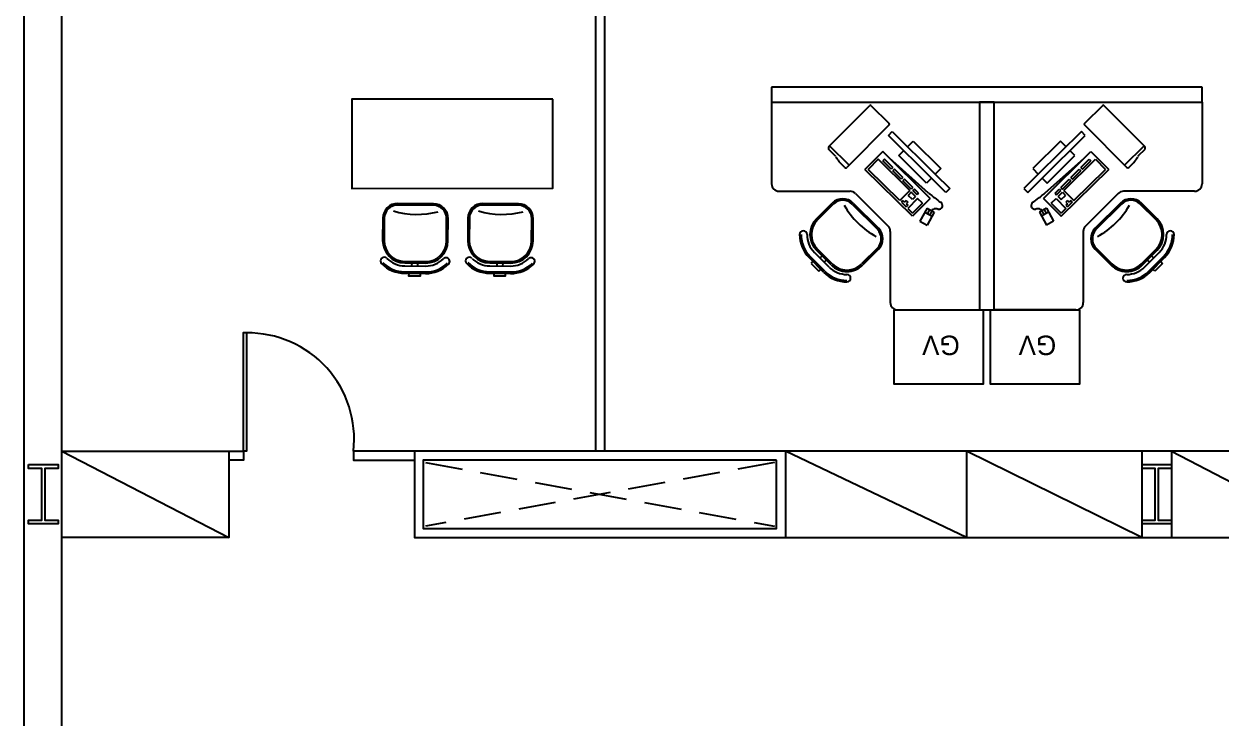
# Model space of a CAD drawing. Header units: millimetres. Extents: x 0 to 86.4, y -30.6 to 19.1.
# Drawn here: x 0 to 8.06, y 9.09 to 13.77 of the extents above; entities that cross this region are included whole.
import ezdxf

# ---------------------------------------------------------------- set-up
doc = ezdxf.new("R2010")
doc.units = ezdxf.units.MM
doc.linetypes.add('HIDDEN', pattern=[0.375, 0.25, -0.125])
for name, color, linetype in [('AR-ARMÁRIOS', 2, 'Continuous'), ('AR-DIV', 2, 'Continuous'), ('AR-EST', 4, 'Continuous'), ('AR-MOB', 2, 'Continuous'), ('AR-PAR-ALV', 5, 'Continuous'), ('AR-PISO', 1, 'Continuous'), ('AR-PORTA', 2, 'Continuous'), ('AR-PRJ', 1, 'HIDDEN')]:
    doc.layers.add(name, color=color, linetype=linetype)

# ---------------------------------------------------------------- blocks, each defined once
blk = doc.blocks.new('$0$CADEIRA-S')
at = {"color": 2}
for p, q in [((0.0718, 0.2686), (-0.0682, 0.2686)), ((0.0718, 0.2186), (-0.0682, 0.2186)), ((0.0718, 0.1986), (-0.0682, 0.1986)), ((-0.2182, 0.0486), (-0.2182, -0.1014)), ((0.2218, -0.1014), (0.2218, 0.0486)), ((-0.1182, -0.2014), (0.1218, -0.2014))]:
    blk.add_line(p, q, dxfattribs=at)
at = {"color": 1}
for p, q in [((0.0718, 0.2586), (-0.0682, 0.2586)), ((0.0718, 0.1886), (-0.0682, 0.1886)), ((-0.0148, 0.1986), (-0.0149, 0.2186)), ((0.0252, 0.1986), (0.0251, 0.2186)), ((-0.2082, 0.0486), (-0.2082, -0.1014)), ((0.2118, -0.1014), (0.2118, 0.0486)), ((-0.1182, -0.1914), (0.1218, -0.1914))]:
    blk.add_line(p, q, dxfattribs=at)
at = {"color": 2}
blk.add_lwpolyline([(-0.032, 0.2686), (-0.032, 0.2867), (0.0426, 0.2867), (0.0426, 0.2686)], dxfattribs=at)
for centre, radius, start, end in [((-0.0682, 0.0486), 0.22, 90, 135), ((0.0718, 0.0486), 0.22, 45, 90), ((-0.2061, 0.1864), 0.025, 135, 315), ((-0.0682, 0.0486), 0.15, 90, 180), ((-0.0682, 0.0486), 0.17, 90, 135), ((0.0718, 0.0486), 0.17, 45, 90), ((0.0718, 0.0486), 0.15, 0, 90), ((0.2097, 0.1864), 0.025, 225, 45), ((-0.1182, -0.1014), 0.1, 180, 270), ((0.1218, -0.1014), 0.1, 270, 0)]:
    blk.add_arc(centre, radius, start, end, dxfattribs=at)
at = {"color": 1}
for centre, radius, start, end in [((-0.0682, 0.0486), 0.21, 90, 135), ((0.0718, 0.0486), 0.21, 45, 90), ((-0.0682, 0.0486), 0.14, 90, 180), ((0.0718, 0.0486), 0.14, 0, 90), ((-0.1182, -0.1014), 0.09, 180, 270), ((-0.0052, -0.6823), 0.5534, 73.69112, 105.24909), ((0.1218, -0.1014), 0.09, 270, 0)]:
    blk.add_arc(centre, radius, start, end, dxfattribs=at)
blk = doc.blocks.new('estacao de trabalho 290 x 150')
at = {"color": 1}
for p, q in [((-0.6, 1.5), (-0.05, 1.5)), ((0.6, 1.5), (0.05, 1.5)), ((-0.65, 0.9707), (-0.65, 1.45)), ((0.65, 0.9707), (0.65, 1.45)), ((-1.0907, 1.2397), (-1.1897, 1.1407)), ((1.0907, 1.2397), (1.1897, 1.1407)), ((-1.0412, 1.1902), (-1.1402, 1.0912)), ((-1.1095, 1.136), (-1.1237, 1.1501)), ((-1.0812, 1.1643), (-1.0954, 1.1784)), ((-0.7371, 1.0841), (-0.8432, 1.1902)), ((0.7371, 1.0841), (0.8432, 1.1902)), ((1.0412, 1.1902), (1.1402, 1.0912)), ((1.0812, 1.1643), (1.0954, 1.1784)), ((1.1095, 1.136), (1.1237, 1.1501)), ((-1.1402, 0.8932), (-1.0341, 0.7871)), ((-0.9068, 0.7871), (-0.7371, 0.9568)), ((-0.8854, 0.7146), (-0.6646, 0.9354)), ((0.8854, 0.7146), (0.6646, 0.9354)), ((0.9068, 0.7871), (0.7371, 0.9568)), ((1.1402, 0.8932), (1.0341, 0.7871)), ((-0.533, 0.8164), (-0.501, 0.8481)), ((-0.533, 0.8164), (-0.501, 0.8481)), ((-0.533, 0.8164), (-0.501, 0.8481)), ((-0.533, 0.8164), (-0.501, 0.8481)), ((-0.4662, 0.7489), (-0.533, 0.8164)), ((-0.4662, 0.7489), (-0.533, 0.8164)), ((-0.4662, 0.7489), (-0.533, 0.8164)), ((-0.4662, 0.7489), (-0.533, 0.8164)), ((-0.4342, 0.7805), (-0.501, 0.8481)), ((-0.4342, 0.7805), (-0.501, 0.8481)), ((-0.4342, 0.7805), (-0.501, 0.8481)), ((-0.4342, 0.7805), (-0.501, 0.8481)), ((0.4342, 0.7805), (0.501, 0.8481)), ((0.4342, 0.7805), (0.501, 0.8481)), ((0.4342, 0.7805), (0.501, 0.8481)), ((0.4342, 0.7805), (0.501, 0.8481)), ((0.4662, 0.7489), (0.533, 0.8164)), ((0.4662, 0.7489), (0.533, 0.8164)), ((0.4662, 0.7489), (0.533, 0.8164)), ((0.4662, 0.7489), (0.533, 0.8164)), ((0.533, 0.8164), (0.501, 0.8481)), ((0.533, 0.8164), (0.501, 0.8481)), ((0.533, 0.8164), (0.501, 0.8481)), ((0.533, 0.8164), (0.501, 0.8481)), ((-0.5863, 0.7637), (-0.7996, 0.5527)), ((-0.5863, 0.7637), (-0.7996, 0.5527)), ((-0.5863, 0.7637), (-0.7996, 0.5527)), ((-0.5863, 0.7637), (-0.7996, 0.5527)), ((-0.5195, 0.6961), (-0.5863, 0.7637)), ((-0.5195, 0.6961), (-0.5863, 0.7637)), ((-0.5195, 0.6961), (-0.5863, 0.7637)), ((-0.5195, 0.6961), (-0.5863, 0.7637)), ((-0.5757, 0.7742), (-0.5437, 0.8059)), ((-0.5757, 0.7742), (-0.5437, 0.8059)), ((-0.5757, 0.7742), (-0.5437, 0.8059)), ((-0.5757, 0.7742), (-0.5437, 0.8059)), ((-0.5651, 0.7635), (-0.5757, 0.7742)), ((-0.5651, 0.7635), (-0.5757, 0.7742)), ((-0.5651, 0.7635), (-0.5757, 0.7742)), ((-0.5651, 0.7635), (-0.5757, 0.7742)), ((-0.5651, 0.7635), (-0.5544, 0.7741)), ((-0.5651, 0.7635), (-0.5544, 0.7741)), ((-0.5651, 0.7635), (-0.5544, 0.7741)), ((-0.5651, 0.7635), (-0.5544, 0.7741)), ((-0.5439, 0.7634), (-0.5544, 0.7741)), ((-0.5439, 0.7634), (-0.5544, 0.7741)), ((-0.5439, 0.7634), (-0.5544, 0.7741)), ((-0.5439, 0.7634), (-0.5544, 0.7741)), ((-0.5439, 0.7634), (-0.5332, 0.774)), ((-0.5439, 0.7634), (-0.5332, 0.774)), ((-0.5439, 0.7634), (-0.5332, 0.774)), ((-0.5439, 0.7634), (-0.5332, 0.774)), ((-0.5438, 0.7846), (-0.5331, 0.7952)), ((-0.5438, 0.7846), (-0.5331, 0.7952)), ((-0.5438, 0.7846), (-0.5331, 0.7952)), ((-0.5438, 0.7846), (-0.5331, 0.7952)), ((-0.5332, 0.774), (-0.5438, 0.7846)), ((-0.5332, 0.774), (-0.5438, 0.7846)), ((-0.5332, 0.774), (-0.5438, 0.7846)), ((-0.5332, 0.774), (-0.5438, 0.7846)), ((-0.5331, 0.7952), (-0.5437, 0.8059)), ((-0.5331, 0.7952), (-0.5437, 0.8059)), ((-0.5331, 0.7952), (-0.5437, 0.8059)), ((-0.5331, 0.7952), (-0.5437, 0.8059)), ((-0.5015, 0.7561), (-0.5299, 0.728)), ((-0.5015, 0.7561), (-0.5299, 0.728)), ((-0.5015, 0.7561), (-0.5299, 0.728)), ((-0.5015, 0.7561), (-0.5299, 0.728)), ((-0.5088, 0.7067), (-0.5299, 0.728)), ((-0.5088, 0.7067), (-0.5299, 0.728)), ((-0.5088, 0.7067), (-0.5299, 0.728)), ((-0.5088, 0.7067), (-0.5299, 0.728)), ((-0.4804, 0.7348), (-0.5088, 0.7067)), ((-0.4804, 0.7348), (-0.5088, 0.7067)), ((-0.4804, 0.7348), (-0.5088, 0.7067)), ((-0.4804, 0.7348), (-0.5088, 0.7067)), ((-0.4804, 0.7348), (-0.5015, 0.7561)), ((-0.4804, 0.7348), (-0.5015, 0.7561)), ((-0.4804, 0.7348), (-0.5015, 0.7561)), ((-0.4804, 0.7348), (-0.5015, 0.7561)), ((-0.4342, 0.7805), (-0.4662, 0.7489)), ((-0.4342, 0.7805), (-0.4662, 0.7489)), ((-0.4342, 0.7805), (-0.4662, 0.7489)), ((-0.4342, 0.7805), (-0.4662, 0.7489)), ((0.4342, 0.7805), (0.4662, 0.7489)), ((0.4342, 0.7805), (0.4662, 0.7489)), ((0.4342, 0.7805), (0.4662, 0.7489)), ((0.4342, 0.7805), (0.4662, 0.7489)), ((0.4804, 0.7348), (0.5015, 0.7561)), ((0.4804, 0.7348), (0.5015, 0.7561)), ((0.4804, 0.7348), (0.5015, 0.7561)), ((0.4804, 0.7348), (0.5015, 0.7561)), ((0.4804, 0.7348), (0.5088, 0.7067)), ((0.4804, 0.7348), (0.5088, 0.7067)), ((0.4804, 0.7348), (0.5088, 0.7067)), ((0.4804, 0.7348), (0.5088, 0.7067)), ((0.5015, 0.7561), (0.5299, 0.728)), ((0.5015, 0.7561), (0.5299, 0.728)), ((0.5015, 0.7561), (0.5299, 0.728)), ((0.5015, 0.7561), (0.5299, 0.728)), ((0.5088, 0.7067), (0.5299, 0.728)), ((0.5088, 0.7067), (0.5299, 0.728)), ((0.5088, 0.7067), (0.5299, 0.728)), ((0.5088, 0.7067), (0.5299, 0.728)), ((0.5195, 0.6961), (0.5863, 0.7637)), ((0.5195, 0.6961), (0.5863, 0.7637)), ((0.5195, 0.6961), (0.5863, 0.7637)), ((0.5195, 0.6961), (0.5863, 0.7637)), ((0.5331, 0.7952), (0.5437, 0.8059)), ((0.5331, 0.7952), (0.5437, 0.8059)), ((0.5331, 0.7952), (0.5437, 0.8059)), ((0.5331, 0.7952), (0.5437, 0.8059)), ((0.5438, 0.7846), (0.5331, 0.7952)), ((0.5438, 0.7846), (0.5331, 0.7952)), ((0.5438, 0.7846), (0.5331, 0.7952)), ((0.5438, 0.7846), (0.5331, 0.7952)), ((0.5332, 0.774), (0.5438, 0.7846)), ((0.5332, 0.774), (0.5438, 0.7846)), ((0.5332, 0.774), (0.5438, 0.7846)), ((0.5332, 0.774), (0.5438, 0.7846)), ((0.5439, 0.7634), (0.5332, 0.774)), ((0.5439, 0.7634), (0.5332, 0.774)), ((0.5439, 0.7634), (0.5332, 0.774)), ((0.5439, 0.7634), (0.5332, 0.774)), ((0.5757, 0.7742), (0.5437, 0.8059)), ((0.5757, 0.7742), (0.5437, 0.8059)), ((0.5757, 0.7742), (0.5437, 0.8059)), ((0.5757, 0.7742), (0.5437, 0.8059)), ((0.5439, 0.7634), (0.5544, 0.7741)), ((0.5439, 0.7634), (0.5544, 0.7741)), ((0.5439, 0.7634), (0.5544, 0.7741)), ((0.5439, 0.7634), (0.5544, 0.7741)), ((0.5651, 0.7635), (0.5544, 0.7741)), ((0.5651, 0.7635), (0.5544, 0.7741)), ((0.5651, 0.7635), (0.5544, 0.7741)), ((0.5651, 0.7635), (0.5544, 0.7741)), ((0.5651, 0.7635), (0.5757, 0.7742)), ((0.5651, 0.7635), (0.5757, 0.7742)), ((0.5651, 0.7635), (0.5757, 0.7742)), ((0.5651, 0.7635), (0.5757, 0.7742)), ((0.5863, 0.7637), (0.7996, 0.5527)), ((0.5863, 0.7637), (0.7996, 0.5527)), ((0.5863, 0.7637), (0.7996, 0.5527)), ((0.5863, 0.7637), (0.7996, 0.5527)), ((-1.45, 0.1), (-1.45, 0.65)), ((-1.4, 0.7), (-0.9207, 0.7)), ((-0.5195, 0.6961), (-0.7328, 0.4851)), ((-0.5195, 0.6961), (-0.7328, 0.4851)), ((-0.5195, 0.6961), (-0.7328, 0.4851)), ((-0.5195, 0.6961), (-0.7328, 0.4851)), ((-0.3919, 0.7138), (-0.6551, 0.4776)), ((-0.3919, 0.7138), (-0.6551, 0.4776)), ((-0.3919, 0.7138), (-0.6551, 0.4776)), ((-0.3919, 0.7138), (-0.6551, 0.4776)), ((-0.4061, 0.6457), (-0.5935, 0.4602)), ((-0.509, 0.6855), (-0.5658, 0.6292)), ((-0.509, 0.6855), (-0.5658, 0.6292)), ((-0.509, 0.6855), (-0.5658, 0.6292)), ((-0.509, 0.6855), (-0.5658, 0.6292)), ((-0.4984, 0.6748), (-0.5553, 0.6185)), ((-0.4984, 0.6748), (-0.5553, 0.6185)), ((-0.4984, 0.6748), (-0.5553, 0.6185)), ((-0.4984, 0.6748), (-0.5553, 0.6185)), ((-0.4984, 0.6748), (-0.509, 0.6855)), ((-0.4984, 0.6748), (-0.509, 0.6855)), ((-0.4984, 0.6748), (-0.509, 0.6855)), ((-0.4984, 0.6748), (-0.509, 0.6855)), ((-0.4699, 0.7241), (-0.4983, 0.696)), ((-0.4699, 0.7241), (-0.4983, 0.696)), ((-0.4699, 0.7241), (-0.4983, 0.696)), ((-0.4699, 0.7241), (-0.4983, 0.696)), ((-0.4877, 0.6853), (-0.4983, 0.696)), ((-0.4877, 0.6853), (-0.4983, 0.696)), ((-0.4877, 0.6853), (-0.4983, 0.696)), ((-0.4877, 0.6853), (-0.4983, 0.696)), ((-0.4593, 0.7135), (-0.4877, 0.6853)), ((-0.4593, 0.7135), (-0.4877, 0.6853)), ((-0.4593, 0.7135), (-0.4877, 0.6853)), ((-0.4593, 0.7135), (-0.4877, 0.6853)), ((-0.4593, 0.7135), (-0.4699, 0.7241)), ((-0.4593, 0.7135), (-0.4699, 0.7241)), ((-0.4593, 0.7135), (-0.4699, 0.7241)), ((-0.4593, 0.7135), (-0.4699, 0.7241)), ((-0.3724, 0.6116), (-0.4061, 0.6457)), ((0.3724, 0.6116), (0.4061, 0.6457)), ((0.3919, 0.7138), (0.6551, 0.4776)), ((0.3919, 0.7138), (0.6551, 0.4776)), ((0.3919, 0.7138), (0.6551, 0.4776)), ((0.3919, 0.7138), (0.6551, 0.4776)), ((0.4061, 0.6457), (0.5935, 0.4602)), ((0.4593, 0.7135), (0.4699, 0.7241)), ((0.4593, 0.7135), (0.4699, 0.7241)), ((0.4593, 0.7135), (0.4699, 0.7241)), ((0.4593, 0.7135), (0.4699, 0.7241)), ((0.4593, 0.7135), (0.4877, 0.6853)), ((0.4593, 0.7135), (0.4877, 0.6853)), ((0.4593, 0.7135), (0.4877, 0.6853)), ((0.4593, 0.7135), (0.4877, 0.6853)), ((0.4699, 0.7241), (0.4983, 0.696)), ((0.4699, 0.7241), (0.4983, 0.696)), ((0.4699, 0.7241), (0.4983, 0.696)), ((0.4699, 0.7241), (0.4983, 0.696)), ((0.4877, 0.6853), (0.4983, 0.696)), ((0.4877, 0.6853), (0.4983, 0.696)), ((0.4877, 0.6853), (0.4983, 0.696)), ((0.4877, 0.6853), (0.4983, 0.696)), ((0.4984, 0.6748), (0.509, 0.6855)), ((0.4984, 0.6748), (0.509, 0.6855)), ((0.4984, 0.6748), (0.509, 0.6855)), ((0.4984, 0.6748), (0.509, 0.6855)), ((0.4984, 0.6748), (0.5553, 0.6185)), ((0.4984, 0.6748), (0.5553, 0.6185)), ((0.4984, 0.6748), (0.5553, 0.6185)), ((0.4984, 0.6748), (0.5553, 0.6185)), ((0.509, 0.6855), (0.5658, 0.6292)), ((0.509, 0.6855), (0.5658, 0.6292)), ((0.509, 0.6855), (0.5658, 0.6292)), ((0.509, 0.6855), (0.5658, 0.6292)), ((0.5195, 0.6961), (0.7328, 0.4851)), ((0.5195, 0.6961), (0.7328, 0.4851)), ((0.5195, 0.6961), (0.7328, 0.4851)), ((0.5195, 0.6961), (0.7328, 0.4851)), ((1.4, 0.7), (0.9207, 0.7)), ((1.45, 0.1), (1.45, 0.65)), ((-0.5765, 0.6186), (-0.6334, 0.5624)), ((-0.5765, 0.6186), (-0.6334, 0.5624)), ((-0.5765, 0.6186), (-0.6334, 0.5624)), ((-0.5765, 0.6186), (-0.6334, 0.5624)), ((-0.5659, 0.608), (-0.6228, 0.5517)), ((-0.5659, 0.608), (-0.6228, 0.5517)), ((-0.5659, 0.608), (-0.6228, 0.5517)), ((-0.5659, 0.608), (-0.6228, 0.5517)), ((-0.5659, 0.608), (-0.5765, 0.6186)), ((-0.5659, 0.608), (-0.5765, 0.6186)), ((-0.5659, 0.608), (-0.5765, 0.6186)), ((-0.5659, 0.608), (-0.5765, 0.6186)), ((-0.5553, 0.6185), (-0.5658, 0.6292)), ((-0.5553, 0.6185), (-0.5658, 0.6292)), ((-0.5553, 0.6185), (-0.5658, 0.6292)), ((-0.5553, 0.6185), (-0.5658, 0.6292)), ((-0.3089, 0.5474), (-0.3469, 0.5858)), ((0.3089, 0.5474), (0.3469, 0.5858)), ((0.5553, 0.6185), (0.5658, 0.6292)), ((0.5553, 0.6185), (0.5658, 0.6292)), ((0.5553, 0.6185), (0.5658, 0.6292)), ((0.5553, 0.6185), (0.5658, 0.6292)), ((0.5659, 0.608), (0.5765, 0.6186)), ((0.5659, 0.608), (0.5765, 0.6186)), ((0.5659, 0.608), (0.5765, 0.6186)), ((0.5659, 0.608), (0.5765, 0.6186)), ((0.5659, 0.608), (0.6228, 0.5517)), ((0.5659, 0.608), (0.6228, 0.5517)), ((0.5659, 0.608), (0.6228, 0.5517)), ((0.5659, 0.608), (0.6228, 0.5517)), ((0.5765, 0.6186), (0.6334, 0.5624)), ((0.5765, 0.6186), (0.6334, 0.5624)), ((0.5765, 0.6186), (0.6334, 0.5624)), ((0.5765, 0.6186), (0.6334, 0.5624)), ((-0.7328, 0.4851), (-0.7996, 0.5527)), ((-0.7328, 0.4851), (-0.7996, 0.5527)), ((-0.7328, 0.4851), (-0.7996, 0.5527)), ((-0.7328, 0.4851), (-0.7996, 0.5527)), ((-0.644, 0.5518), (-0.7009, 0.4956)), ((-0.644, 0.5518), (-0.7009, 0.4956)), ((-0.644, 0.5518), (-0.7009, 0.4956)), ((-0.644, 0.5518), (-0.7009, 0.4956)), ((-0.6903, 0.4849), (-0.7009, 0.4956)), ((-0.6903, 0.4849), (-0.7009, 0.4956)), ((-0.6903, 0.4849), (-0.7009, 0.4956)), ((-0.6903, 0.4849), (-0.7009, 0.4956)), ((-0.6335, 0.5412), (-0.6903, 0.4849)), ((-0.6335, 0.5412), (-0.6903, 0.4849)), ((-0.6335, 0.5412), (-0.6903, 0.4849)), ((-0.6335, 0.5412), (-0.6903, 0.4849)), ((-0.6335, 0.5412), (-0.644, 0.5518)), ((-0.6335, 0.5412), (-0.644, 0.5518)), ((-0.6335, 0.5412), (-0.644, 0.5518)), ((-0.6335, 0.5412), (-0.644, 0.5518)), ((-0.6228, 0.5517), (-0.6334, 0.5624)), ((-0.6228, 0.5517), (-0.6334, 0.5624)), ((-0.6228, 0.5517), (-0.6334, 0.5624)), ((-0.6228, 0.5517), (-0.6334, 0.5624)), ((-0.4963, 0.362), (-0.3089, 0.5474)), ((0.4963, 0.362), (0.3089, 0.5474)), ((0.6228, 0.5517), (0.6334, 0.5624)), ((0.6228, 0.5517), (0.6334, 0.5624)), ((0.6228, 0.5517), (0.6334, 0.5624)), ((0.6228, 0.5517), (0.6334, 0.5624)), ((0.6335, 0.5412), (0.644, 0.5518)), ((0.6335, 0.5412), (0.644, 0.5518)), ((0.6335, 0.5412), (0.644, 0.5518)), ((0.6335, 0.5412), (0.644, 0.5518)), ((0.6335, 0.5412), (0.6903, 0.4849)), ((0.6335, 0.5412), (0.6903, 0.4849)), ((0.6335, 0.5412), (0.6903, 0.4849)), ((0.6335, 0.5412), (0.6903, 0.4849)), ((0.644, 0.5518), (0.7009, 0.4956)), ((0.644, 0.5518), (0.7009, 0.4956)), ((0.644, 0.5518), (0.7009, 0.4956)), ((0.644, 0.5518), (0.7009, 0.4956)), ((0.6903, 0.4849), (0.7009, 0.4956)), ((0.6903, 0.4849), (0.7009, 0.4956)), ((0.6903, 0.4849), (0.7009, 0.4956)), ((0.6903, 0.4849), (0.7009, 0.4956)), ((0.7328, 0.4851), (0.7996, 0.5527)), ((0.7328, 0.4851), (0.7996, 0.5527)), ((0.7328, 0.4851), (0.7996, 0.5527)), ((0.7328, 0.4851), (0.7996, 0.5527)), ((-0.5935, 0.4602), (-0.5598, 0.4262)), ((0.5935, 0.4602), (0.5598, 0.4262)), ((-0.5342, 0.4004), (-0.4963, 0.362)), ((0.5342, 0.4004), (0.4963, 0.362))]:
    blk.add_line(p, q, dxfattribs=at)
at = {"color": 2}
for p, q in [((0.05, 1.5), (-0.05, 1.5)), ((-0.05, 1.5), (-0.05, 0.1)), ((0.05, 0.1), (0.05, 1.5)), ((-1.0978, 1.2468), (-1.1968, 1.1478)), ((-1.184, 1.1862), (-1.1313, 1.239)), ((-1.0624, 1.2114), (-1.1614, 1.1124)), ((-1.1313, 1.239), (-1.1184, 1.2261)), ((1.0624, 1.2114), (1.1614, 1.1124)), ((1.0978, 1.2468), (1.1968, 1.1478)), ((1.1313, 1.239), (1.1184, 1.2261)), ((1.184, 1.1862), (1.1313, 1.239)), ((-1.1711, 1.1734), (-1.184, 1.1862)), ((-1.0483, 1.1973), (-1.1473, 1.0983)), ((-0.7301, 1.0912), (-0.8361, 1.1973)), ((0.7301, 1.0912), (0.8361, 1.1973)), ((1.0483, 1.1973), (1.1473, 1.0983)), ((1.1711, 1.1734), (1.184, 1.1862)), ((-0.8998, 0.7801), (-0.7301, 0.9498)), ((-0.4502, 0.9025), (-0.402, 0.929)), ((-0.4502, 0.9025), (-0.402, 0.929)), ((-0.4502, 0.9025), (-0.402, 0.929)), ((-0.4502, 0.9025), (-0.402, 0.929)), ((-0.4021, 0.8149), (-0.4502, 0.9025)), ((-0.4021, 0.8149), (-0.4502, 0.9025)), ((-0.4021, 0.8149), (-0.4502, 0.9025)), ((-0.4021, 0.8149), (-0.4502, 0.9025)), ((-0.3538, 0.8413), (-0.402, 0.929)), ((-0.3538, 0.8413), (-0.402, 0.929)), ((-0.3538, 0.8413), (-0.402, 0.929)), ((-0.3538, 0.8413), (-0.402, 0.929)), ((0.3538, 0.8413), (0.402, 0.929)), ((0.3538, 0.8413), (0.402, 0.929)), ((0.3538, 0.8413), (0.402, 0.929)), ((0.3538, 0.8413), (0.402, 0.929)), ((0.4502, 0.9025), (0.402, 0.929)), ((0.4502, 0.9025), (0.402, 0.929)), ((0.4502, 0.9025), (0.402, 0.929)), ((0.4502, 0.9025), (0.402, 0.929)), ((0.4021, 0.8149), (0.4502, 0.9025)), ((0.4021, 0.8149), (0.4502, 0.9025)), ((0.4021, 0.8149), (0.4502, 0.9025)), ((0.4021, 0.8149), (0.4502, 0.9025)), ((0.8998, 0.7801), (0.7301, 0.9498)), ((-1.1473, 0.8861), (-1.0412, 0.7801)), ((-0.5009, 0.8693), (-0.8208, 0.5528)), ((-0.5009, 0.8693), (-0.8208, 0.5528)), ((-0.5009, 0.8693), (-0.8208, 0.5528)), ((-0.5009, 0.8693), (-0.8208, 0.5528)), ((-0.3813, 0.7484), (-0.5009, 0.8693)), ((-0.3813, 0.7484), (-0.5009, 0.8693)), ((-0.3813, 0.7484), (-0.5009, 0.8693)), ((-0.3813, 0.7484), (-0.5009, 0.8693)), ((-0.4165, 0.8412), (-0.3683, 0.8676)), ((-0.4165, 0.8412), (-0.3683, 0.8676)), ((-0.4165, 0.8412), (-0.3683, 0.8676)), ((-0.4165, 0.8412), (-0.3683, 0.8676)), ((-0.4021, 0.8149), (-0.3538, 0.8413)), ((-0.4021, 0.8149), (-0.3538, 0.8413)), ((-0.4021, 0.8149), (-0.3538, 0.8413)), ((-0.4021, 0.8149), (-0.3538, 0.8413)), ((-0.3863, 0.8235), (-0.4007, 0.8498)), ((-0.3863, 0.8235), (-0.4007, 0.8498)), ((-0.3863, 0.8235), (-0.4007, 0.8498)), ((-0.3863, 0.8235), (-0.4007, 0.8498)), ((-0.3696, 0.8327), (-0.3841, 0.859)), ((-0.3696, 0.8327), (-0.3841, 0.859)), ((-0.3696, 0.8327), (-0.3841, 0.859)), ((-0.3696, 0.8327), (-0.3841, 0.859)), ((0.4021, 0.8149), (0.3538, 0.8413)), ((0.4021, 0.8149), (0.3538, 0.8413)), ((0.4021, 0.8149), (0.3538, 0.8413)), ((0.4021, 0.8149), (0.3538, 0.8413)), ((0.4165, 0.8412), (0.3683, 0.8676)), ((0.4165, 0.8412), (0.3683, 0.8676)), ((0.4165, 0.8412), (0.3683, 0.8676)), ((0.4165, 0.8412), (0.3683, 0.8676)), ((0.3696, 0.8327), (0.3841, 0.859)), ((0.3696, 0.8327), (0.3841, 0.859)), ((0.3696, 0.8327), (0.3841, 0.859)), ((0.3696, 0.8327), (0.3841, 0.859)), ((0.3813, 0.7484), (0.5009, 0.8693)), ((0.3813, 0.7484), (0.5009, 0.8693)), ((0.3813, 0.7484), (0.5009, 0.8693)), ((0.3813, 0.7484), (0.5009, 0.8693)), ((0.3863, 0.8235), (0.4007, 0.8498)), ((0.3863, 0.8235), (0.4007, 0.8498)), ((0.3863, 0.8235), (0.4007, 0.8498)), ((0.3863, 0.8235), (0.4007, 0.8498)), ((0.5009, 0.8693), (0.8208, 0.5528)), ((0.5009, 0.8693), (0.8208, 0.5528)), ((0.5009, 0.8693), (0.8208, 0.5528)), ((0.5009, 0.8693), (0.8208, 0.5528)), ((1.1473, 0.8861), (1.0412, 0.7801)), ((-0.3813, 0.7484), (-0.7012, 0.4319)), ((-0.3813, 0.7484), (-0.7012, 0.4319)), ((-0.3813, 0.7484), (-0.7012, 0.4319)), ((-0.3813, 0.7484), (-0.7012, 0.4319)), ((0.3813, 0.7484), (0.7012, 0.4319)), ((0.3813, 0.7484), (0.7012, 0.4319)), ((0.3813, 0.7484), (0.7012, 0.4319)), ((0.3813, 0.7484), (0.7012, 0.4319)), ((-0.2752, 0.7078), (-0.3724, 0.6116)), ((-0.3469, 0.5858), (-0.2496, 0.6819)), ((-0.2496, 0.6819), (-0.2752, 0.7078)), ((0.2496, 0.6819), (0.2752, 0.7078)), ((0.3469, 0.5858), (0.2496, 0.6819)), ((0.2752, 0.7078), (0.3724, 0.6116)), ((-0.3724, 0.6116), (-0.6629, 0.3242)), ((-0.6373, 0.2984), (-0.3469, 0.5858)), ((0.6373, 0.2984), (0.3469, 0.5858)), ((0.3724, 0.6116), (0.6629, 0.3242)), ((-0.9282, 0.5254), (-1.0597, 0.3953)), ((-0.9564, 0.5397), (-0.9691, 0.5271)), ((-0.6574, 0.2517), (-0.9422, 0.5396)), ((-0.7012, 0.4319), (-0.8208, 0.5528)), ((-0.7012, 0.4319), (-0.8208, 0.5528)), ((-0.7012, 0.4319), (-0.8208, 0.5528)), ((-0.7012, 0.4319), (-0.8208, 0.5528)), ((0.6574, 0.2517), (0.9422, 0.5396)), ((0.7012, 0.4319), (0.8208, 0.5528)), ((0.7012, 0.4319), (0.8208, 0.5528)), ((0.7012, 0.4319), (0.8208, 0.5528)), ((0.7012, 0.4319), (0.8208, 0.5528)), ((0.9282, 0.5254), (1.0597, 0.3953)), ((0.9564, 0.5397), (0.9691, 0.5271)), ((-1.0206, 0.462), (-1.0673, 0.4157)), ((1.0206, 0.462), (1.0673, 0.4157)), ((-1.0597, 0.3953), (-0.7889, 0.1216)), ((-0.6629, 0.3242), (-0.6373, 0.2984)), ((0.6629, 0.3242), (0.6373, 0.2984)), ((1.0597, 0.3953), (0.7889, 0.1216)), ((-0.7818, 0.1215), (-0.6574, 0.2446)), ((0.7818, 0.1215), (0.6574, 0.2446)), ((1.45, 0.1), (-1.45, 0.1)), ((-1.45, 0.1), (-1.45, 0)), ((1.45, 0), (1.45, 0.1)), ((-1.45, 0), (1.45, 0))]:
    blk.add_line(p, q, dxfattribs=at)
blk.add_line((-0.05, 0.1), (0.05, 0.1))
at = {"color": 1}
for centre, radius, start, end in [((-0.6, 1.45), 0.05, 90, 180), ((0.6, 1.45), 0.05, 0, 90), ((-0.9422, 1.0912), 0.21, 90, 135), ((0.9422, 1.0912), 0.21, 45, 90), ((-0.9422, 1.0912), 0.14, 45, 135), ((0.9422, 1.0912), 0.14, 45, 135), ((-1.0412, 0.9922), 0.21, 135, 180), ((1.0412, 0.9922), 0.21, 360, 45), ((-1.0412, 0.9922), 0.14, 135, 225), ((-0.8008, 1.0205), 0.09, 315, 45), ((0.8008, 1.0205), 0.09, 135, 225), ((1.0412, 0.9922), 0.14, 315, 45), ((-0.4799, 0.52), 0.5534, 118.69112, 150.24909), ((-0.7, 0.9707), 0.05, 315, 0), ((0.7, 0.9707), 0.05, 180, 225), ((0.4799, 0.52), 0.5534, 29.75091, 61.30888), ((-0.3379, 0.8725), 0.0556, 229.50324, 243.8084), ((-0.3379, 0.8725), 0.0556, 229.50324, 243.8084), ((-0.3379, 0.8725), 0.0556, 229.50324, 243.8084), ((-0.3379, 0.8725), 0.0556, 229.50324, 243.8084), ((-0.3422, 0.8639), 0.046, 243.8084, 266.69108), ((-0.3422, 0.8639), 0.046, 243.8084, 266.69108), ((-0.3422, 0.8639), 0.046, 243.8084, 266.69108), ((-0.3422, 0.8639), 0.046, 243.8084, 266.69108), ((-0.343, 0.8487), 0.0308, 266.69108, 293.11562), ((-0.343, 0.8487), 0.0308, 266.69108, 293.11562), ((-0.343, 0.8487), 0.0308, 266.69108, 293.11562), ((-0.343, 0.8487), 0.0308, 266.69108, 293.11562), ((-0.3231, 0.8019), 0.0201, 80.28695, 113.11562), ((-0.3231, 0.8019), 0.0201, 80.28695, 113.11562), ((-0.3231, 0.8019), 0.0201, 80.28695, 113.11562), ((-0.3231, 0.8019), 0.0201, 80.28695, 113.11562), ((-0.3243, 0.7944), 0.0277, 47.56113, 80.28695), ((-0.3243, 0.7944), 0.0277, 47.56113, 80.28695), ((-0.3243, 0.7944), 0.0277, 47.56113, 80.28695), ((-0.3243, 0.7944), 0.0277, 47.56113, 80.28695), ((-0.3189, 0.8004), 0.0197, 8.502, 47.56113), ((-0.3189, 0.8004), 0.0197, 8.502, 47.56113), ((-0.3189, 0.8004), 0.0197, 8.502, 47.56113), ((-0.3189, 0.8004), 0.0197, 8.502, 47.56113), ((0.3189, 0.8004), 0.0197, 132.43887, 171.498), ((0.3189, 0.8004), 0.0197, 132.43887, 171.498), ((0.3189, 0.8004), 0.0197, 132.43887, 171.498), ((0.3189, 0.8004), 0.0197, 132.43887, 171.498), ((0.3243, 0.7944), 0.0277, 99.71305, 132.43887), ((0.3243, 0.7944), 0.0277, 99.71305, 132.43887), ((0.3243, 0.7944), 0.0277, 99.71305, 132.43887), ((0.3243, 0.7944), 0.0277, 99.71305, 132.43887), ((0.3231, 0.8019), 0.0201, 66.88438, 99.71305), ((0.3231, 0.8019), 0.0201, 66.88438, 99.71305), ((0.3231, 0.8019), 0.0201, 66.88438, 99.71305), ((0.3231, 0.8019), 0.0201, 66.88438, 99.71305), ((0.343, 0.8487), 0.0308, 246.88438, 273.30892), ((0.343, 0.8487), 0.0308, 246.88438, 273.30892), ((0.343, 0.8487), 0.0308, 246.88438, 273.30892), ((0.343, 0.8487), 0.0308, 246.88438, 273.30892), ((0.3422, 0.8639), 0.046, 273.30892, 296.1916), ((0.3422, 0.8639), 0.046, 273.30892, 296.1916), ((0.3422, 0.8639), 0.046, 273.30892, 296.1916), ((0.3422, 0.8639), 0.046, 273.30892, 296.1916), ((0.3379, 0.8725), 0.0556, 296.1916, 310.49676), ((0.3379, 0.8725), 0.0556, 296.1916, 310.49676), ((0.3379, 0.8725), 0.0556, 296.1916, 310.49676), ((0.3379, 0.8725), 0.0556, 296.1916, 310.49676), ((-0.9705, 0.8508), 0.09, 225, 315), ((11.8542, -15.3202), 20.1755, 127.27228, 127.37096), ((11.8542, -15.3202), 20.1755, 127.27228, 127.37096), ((11.8542, -15.3202), 20.1755, 127.27228, 127.37096), ((11.8542, -15.3202), 20.1755, 127.27228, 127.37096), ((7.9858, -10.2372), 13.788, 127.1529, 127.27228), ((7.9858, -10.2372), 13.788, 127.1529, 127.27228), ((7.9858, -10.2372), 13.788, 127.1529, 127.27228), ((7.9858, -10.2372), 13.788, 127.1529, 127.27228), ((7.1277, -9.1047), 12.3671, 127.02833, 127.1529), ((7.1277, -9.1047), 12.3671, 127.02833, 127.1529), ((7.1277, -9.1047), 12.3671, 127.02833, 127.1529), ((7.1277, -9.1047), 12.3671, 127.02833, 127.1529), ((-2.494, 3.6506), 3.6102, 307.02833, 307.25889), ((-2.494, 3.6506), 3.6102, 307.02833, 307.25889), ((-2.494, 3.6506), 3.6102, 307.02833, 307.25889), ((-2.494, 3.6506), 3.6102, 307.02833, 307.25889), ((-0.3215, 0.7945), 0.0218, 307.25889, 341.2358), ((-0.3215, 0.7945), 0.0218, 307.25889, 341.2358), ((-0.3215, 0.7945), 0.0218, 307.25889, 341.2358), ((-0.3215, 0.7945), 0.0218, 307.25889, 341.2358), ((-0.3326, 0.7983), 0.0335, 341.2358, 8.502), ((-0.3326, 0.7983), 0.0335, 341.2358, 8.502), ((-0.3326, 0.7983), 0.0335, 341.2358, 8.502), ((-0.3326, 0.7983), 0.0335, 341.2358, 8.502), ((0.3326, 0.7983), 0.0335, 171.498, 198.7642), ((0.3326, 0.7983), 0.0335, 171.498, 198.7642), ((0.3326, 0.7983), 0.0335, 171.498, 198.7642), ((0.3326, 0.7983), 0.0335, 171.498, 198.7642), ((0.3215, 0.7945), 0.0218, 198.7642, 232.74111), ((0.3215, 0.7945), 0.0218, 198.7642, 232.74111), ((0.3215, 0.7945), 0.0218, 198.7642, 232.74111), ((0.3215, 0.7945), 0.0218, 198.7642, 232.74111), ((2.494, 3.6506), 3.6102, 232.74111, 232.97167), ((2.494, 3.6506), 3.6102, 232.74111, 232.97167), ((2.494, 3.6506), 3.6102, 232.74111, 232.97167), ((2.494, 3.6506), 3.6102, 232.74111, 232.97167), ((-7.1277, -9.1047), 12.3671, 52.8471, 52.97167), ((-7.1277, -9.1047), 12.3671, 52.8471, 52.97167), ((-7.1277, -9.1047), 12.3671, 52.8471, 52.97167), ((-7.1277, -9.1047), 12.3671, 52.8471, 52.97167), ((-7.9858, -10.2372), 13.788, 52.72772, 52.8471), ((-7.9858, -10.2372), 13.788, 52.72772, 52.8471), ((-7.9858, -10.2372), 13.788, 52.72772, 52.8471), ((-7.9858, -10.2372), 13.788, 52.72772, 52.8471), ((-11.8542, -15.3202), 20.1755, 52.62904, 52.72772), ((-11.8542, -15.3202), 20.1755, 52.62904, 52.72772), ((-11.8542, -15.3202), 20.1755, 52.62904, 52.72772), ((-11.8542, -15.3202), 20.1755, 52.62904, 52.72772), ((0.9705, 0.8508), 0.09, 225, 315), ((-1.4, 0.65), 0.05, 90, 180), ((-0.9207, 0.75), 0.05, 270, 315), ((0.9207, 0.75), 0.05, 225, 270), ((1.4, 0.65), 0.05, 0, 90)]:
    blk.add_arc(centre, radius, start, end, dxfattribs=at)
at = {"color": 2}
for centre, radius, start, end in [((-0.9422, 1.0912), 0.22, 90, 135), ((-0.9422, 1.2862), 0.025, 270, 90), ((0.9422, 1.2862), 0.025, 90, 270), ((0.9422, 1.0912), 0.22, 45, 90), ((-0.9422, 1.0912), 0.17, 90, 135), ((-0.9422, 1.0912), 0.15, 45, 135), ((0.9422, 1.0912), 0.15, 45, 135), ((0.9422, 1.0912), 0.17, 45, 90), ((-1.0412, 0.9922), 0.22, 135, 180), ((1.0412, 0.9922), 0.22, 360, 45), ((-1.0412, 0.9922), 0.17, 135, 180), ((-1.0412, 0.9922), 0.15, 135, 225), ((-0.8008, 1.0205), 0.1, 315, 45), ((0.8008, 1.0205), 0.1, 135, 225), ((1.0412, 0.9922), 0.15, 315, 45), ((1.0412, 0.9922), 0.17, 360, 45), ((-1.2362, 0.9922), 0.025, 180, 0), ((1.2362, 0.9922), 0.025, 180, 360), ((-0.9705, 0.8508), 0.1, 225, 315), ((0.9705, 0.8508), 0.1, 225, 315), ((-0.8294, 0.3657), 0.2135, 130.85769, 151.59113), ((-0.9493, 0.5326), 0.01, 44.69567, 134.69567), ((0.9493, 0.5326), 0.01, 45.30433, 135.30433), ((0.8294, 0.3657), 0.2135, 28.40887, 49.14231), ((-1.0458, 0.4121), 0.0219, 170.49468, 230.47129), ((-1.0312, 0.4726), 0.015, 314.69567, 338.89662), ((1.0312, 0.4726), 0.015, 201.10338, 225.30433), ((1.0458, 0.4121), 0.0219, 309.52871, 9.50532), ((-0.6609, 0.2482), 0.005, 314.69567, 44.69567), ((0.6609, 0.2482), 0.005, 135.30433, 225.30433), ((-0.7853, 0.1251), 0.005, 224.69567, 314.69567), ((0.7853, 0.1251), 0.005, 225.30433, 315.30433)]:
    blk.add_arc(centre, radius, start, end, dxfattribs=at)
blk = doc.blocks.new('gaveteiro')
at = {"color": 2}
blk.add_lwpolyline([(0.3, 0), (-0.3, 0), (-0.3, 0.5), (0.3, 0.5)], close=True, dxfattribs=at)
blk.add_text('GV', height=0.13125, dxfattribs=at).set_placement((-0.1427, 0.173))

msp = doc.modelspace()

# ---------------------------------------------------------------- linework, layer by layer
at = {"layer": 'AR-ARMÁRIOS'}
msp.add_line((7.53, 10.89), (7.53, 10.31), dxfattribs=at)
for points in [[(0.255, 10.89), (1.38, 10.89), (1.38, 10.31), (0.255, 10.31)], [(5.13, 10.89), (2.63, 10.89), (2.63, 10.31), (5.13, 10.31)], [(6.35, 10.89), (5.13, 10.89), (5.13, 10.31), (6.35, 10.31)], [(7.53, 10.89), (6.35, 10.89), (6.35, 10.31), (7.53, 10.31)], [(7.73, 10.89), (7.53, 10.89)], [(8.85, 10.89), (7.73, 10.89), (7.73, 10.31), (8.85, 10.31), (8.85, 10.89)], [(7.53, 10.31), (7.73, 10.31)]]:
    msp.add_lwpolyline(points, dxfattribs=at)
at = {"layer": 'AR-ARMÁRIOS', "color": 1}
for points in [[(0.255, 10.89), (1.38, 10.31)], [(6.35, 10.31), (5.13, 10.89)], [(7.53, 10.31), (6.35, 10.89)], [(7.73, 10.89), (8.85, 10.31)]]:
    msp.add_lwpolyline(points, dxfattribs=at)
msp.add_lwpolyline([(5.07, 10.83), (2.69, 10.83), (2.69, 10.37), (5.07, 10.37)], close=True, dxfattribs=at)
at = {"layer": 'AR-DIV'}
for p, q in [((3.8497, 17.65), (3.85, 10.89)), ((3.9097, 17.65), (3.91, 10.89))]:
    msp.add_line(p, q, dxfattribs=at)
for points in [[(1.38, 10.89), (1.48, 10.89), (1.48, 10.83), (1.38, 10.83)], [(2.63, 10.89), (2.2199, 10.89), (2.2199, 10.83), (2.63, 10.83)]]:
    msp.add_lwpolyline(points, dxfattribs=at)
at = {"layer": 'AR-EST'}
for points in [[(0.03, 10.8), (0.23, 10.8), (0.23, 10.775), (0.14, 10.775), (0.14, 10.425), (0.23, 10.425), (0.23, 10.4), (0.03, 10.4), (0.03, 10.425), (0.12, 10.425), (0.12, 10.775), (0.03, 10.775), (0.03, 10.8)], [(7.53, 10.8), (7.73, 10.8)], [(7.53, 10.425), (7.62, 10.425), (7.62, 10.775), (7.53, 10.775)], [(7.73, 10.775), (7.64, 10.775), (7.64, 10.425), (7.73, 10.425)], [(7.73, 10.4), (7.53, 10.4)]]:
    msp.add_lwpolyline(points, dxfattribs=at)
at = {"layer": 'AR-MOB'}
msp.add_lwpolyline([(3.5634, 13.262), (2.209, 13.2619), (2.209, 12.6619), (3.5634, 12.662)], close=True, dxfattribs=at)
at = {"layer": 'AR-PAR-ALV'}
msp.add_lwpolyline([(0, 0), (0.255, 0), (0.255, 17.6), (0, 17.6)], close=True, dxfattribs=at)
at = {"layer": 'AR-PISO'}
msp.add_arc((1.508, 10.9712), 0.7165, 353.49428, 90.64718, dxfattribs=at)
at = {"layer": 'AR-PORTA'}
msp.add_lwpolyline([(1.48, 10.89), (1.4799, 11.69), (1.4999, 11.69), (1.5, 10.89)], close=True, dxfattribs=at)
at = {"layer": 'AR-PRJ', "color": 1}
for p, q in [((2.705, 10.815), (5.055, 10.385)), ((5.055, 10.815), (2.705, 10.385))]:
    msp.add_line(p, q, dxfattribs=at)

# ---------------------------------------------------------------- block references
at = {"layer": 'AR-MOB', "rotation": 180}
msp.add_blockref('estacao de trabalho 290 x 150', (6.4862, 13.3426), dxfattribs=at)
at = {"layer": 'AR-MOB', "color": 0, "linetype": 'ByBlock', "rotation": 179.573957824159}
for p in [(2.6385, 12.3573), (3.2115, 12.3573)]:
    msp.add_blockref('$0$CADEIRA-S', p, dxfattribs=at)
at = {"layer": 'AR-MOB', "extrusion": (6.20761e-09, -7.43846e-12, 1), "rotation": 179.9999949749357}
for p in [(6.1612, 11.8426, 0), (6.8112, 11.8426, 0)]:
    msp.add_blockref('gaveteiro', p, dxfattribs=at)

doc.saveas('drawing.dxf')
